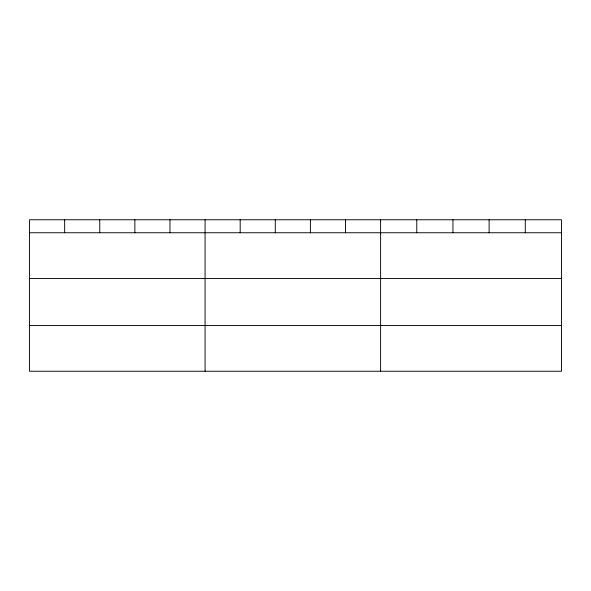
<?xml version="1.0" encoding="UTF-8"?>
<svg xmlns="http://www.w3.org/2000/svg" width="591" height="591" viewBox="0 0 591 591"><rect width="100%" height="100%" fill="white"/><g stroke="black" fill="none" stroke-linecap="round" stroke-linejoin="round"><path stroke-width="0.89" d="M561.45 278.45L561.45 219.763L29.55 219.763L29.55 371.237L561.45 371.237L561.45 278.45L29.55 278.45M29.55 232.751L561.45 232.751M29.55 325.53L561.45 325.53M525.281 219.763L525.281 232.751M489.112 219.763L489.112 232.751M452.942 219.763L452.942 232.751M416.773 219.763L416.773 232.751M380.604 219.763L380.604 371.237M345.499 219.763L345.499 232.751M310.393 219.763L310.393 232.751M275.288 219.763L275.288 232.751M240.182 219.763L240.182 232.751M205.077 219.763L205.077 371.237M169.972 219.763L169.972 232.751M134.866 219.763L134.866 232.751M99.761 219.763L99.761 232.751M64.655 219.763L64.655 232.751"/></g></svg>
